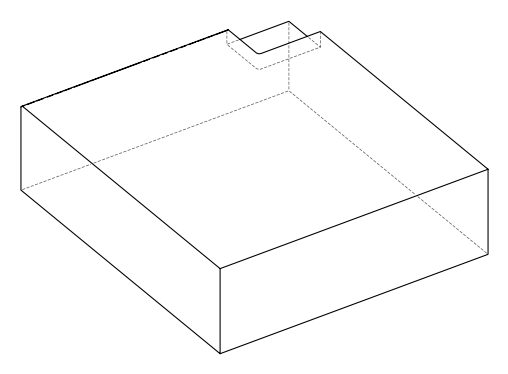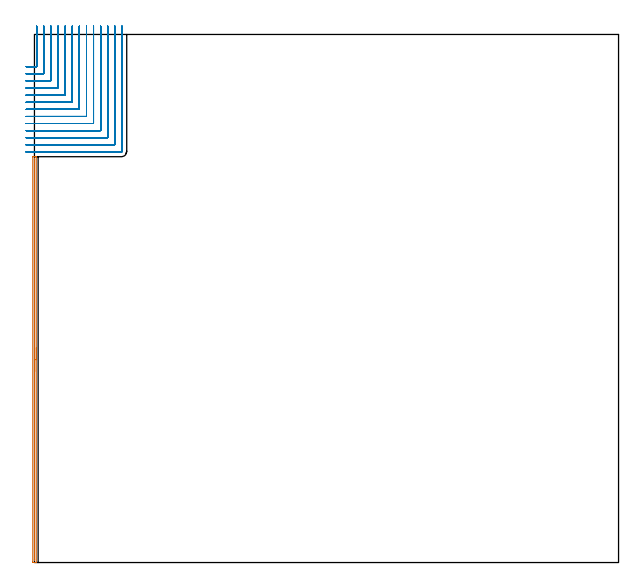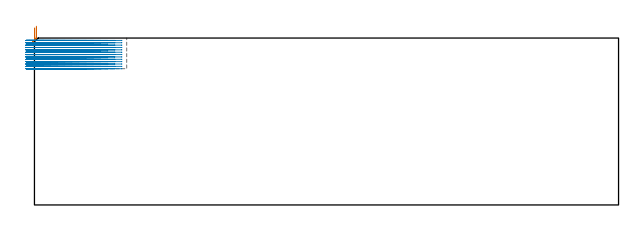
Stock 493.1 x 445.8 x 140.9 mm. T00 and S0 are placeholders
(PLAN: 2 operations, 1 tool changes, 48.7 min)
(1 AREA_MILL | FG_CHAMFER_SURFACE | UGT0205_001 | 5.62 min | 1659 mm3)
(2 MILL_CORNER_NOTCH_RECTANGULAR | CORNER_NOTCH_RECTANGULAR | NXT0201_009 | Follow Part, ap 2, ae 75% | 43.11 min | 208109 mm3)
(TOOL UGT0205_001 | Chamfer Mill 20 x 3 x 45 deg. | D20 FL50 Z2)
(TOOL NXT0201_009 | ENDMILL 8mm [2P460-0800-NA 1630] | D8 FL26 Z6)
(OP 1 AREA_MILL)
G17 G21 G94 G90
T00 M6
G54
G17 G0 G90 X1.6 Y181.3 S1061 M3
G43 Z150.9 H0
G94 G1 Y181.262 Z150.028 F250.
Y181.148 Z149.163
Y180.959 Z148.312
Y180.697 Z147.48
Y180.363 Z146.674
Y179.96 Z145.9
Y179.492 Z145.164
Y178.96 Z144.472
Y178.371 Z143.829
Y177.728 Z143.239
Y177.036 Z142.708
Y176.3 Z142.24
Y175.526 Z141.837
Y174.72 Z141.503
Y173.888 Z141.241
Y173.037 Z141.052
Y172.172 Z140.938
Y171.3 Z140.9
Y0.175
X1.597 Y0.01 Z140.888
X1.504 Y0.002 Z140.796
X1.405 Y0. Z140.704
X1.162 Z140.461
X0.484 Z139.778
X-0.723 Z138.574
X-1.115 Z138.18
X-1.251 Y0.002 Z138.044
X-1.493 Y0.01 Z137.801
X-1.498 Y0.366 Z137.8
X-1.5 Y0.622
Y0.879
Y341.978
X-1.498 Y342.234
X-1.493 Y342.59 Z137.801
X-1.251 Y342.6 Z138.044
X-0.723 Z138.574
X-0.384 Z138.912
X0.144 Z139.44
X0.484 Z139.778
X1.162 Z140.461
X1.405 Z140.704
X1.504 Y342.598 Z140.796
X1.597 Y342.59 Z140.888
X1.6 Y342.425 Z140.9
Y171.3
X0.186 Z139.486
Y2.716
X0.184 Y2.409 Z139.484
X0.182 Y2.204 Z139.482
X0.179 Y2.022 Z139.479
X0.006 Y2.007 Z139.306
X-0.068 Y2.01 Z139.232
X-0.079 Y2.014 Z139.221
X-0.081 Y2.039 Z139.219
X-0.084 Y2.1 Z139.216
X-0.086 Y2.409 Z139.214
Y2.689
X-0.085 Y340.191 Z139.215
X-0.083 Y340.471 Z139.217
X-0.081 Y340.558 Z139.219
X-0.079 Y340.59 Z139.221
X-0.059 Y340.592 Z139.241
X0.09 Y340.597 Z139.39
X0.168 Y340.59 Z139.468
X0.179 Y340.586 Z139.479
X0.181 Y340.561 Z139.481
X0.184 Y340.5 Z139.484
X0.185 Y340.191 Z139.485
X0.186 Y339.884 Z139.486
Y171.3
Y170.428 Z139.524
Y169.564 Z139.638
Y168.712 Z139.826
Y167.88 Z140.089
Y167.074 Z140.423
Y166.3 Z140.825
Y165.564 Z141.294
Y164.872 Z141.825
Y164.229 Z142.415
Y163.64 Z143.058
Y163.109 Z143.75
Y162.64 Z144.486
Y162.237 Z145.26
Y161.903 Z146.066
Y161.641 Z146.898
Y161.452 Z147.749
Y161.338 Z148.614
Y161.3 Z149.486
G0 Z150.9
M5
M2
(OP 2 MILL_CORNER_NOTCH_RECTANGULAR)
G17 G21 G94 G90
T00 M6
G54
G17 G0 G90 X-7. Y418.6 S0 M3
G43 Z150.9 H1
Z138.908
G94 G1 X-4. F250.
X1.505 F500.
G3 X1.9 Y418.995 R0.4
G1 Y449.8
Y452.8 F250.
G0 Z150.9
X-7. Y412.6
Z138.908
G1 X-4.
X7.505 F500.
G3 X7.9 Y412.995 R0.4
G1 Y449.8
Y452.8 F250.
G0 Z150.9
X-7. Y406.6
Z138.908
G1 X-4.
X13.505 F500.
G3 X13.9 Y406.995 R0.4
G1 Y449.8
Y452.8 F250.
G0 Z150.9
X-7. Y400.6
Z138.908
G1 X-4.
X19.505 F500.
G3 X19.9 Y400.995 R0.4
G1 Y449.8
Y452.8 F250.
G0 Z150.9
X-7. Y394.6
Z138.908
G1 X-4.
X25.504 F500.
G3 X25.9 Y394.996 R0.4
G1 Y449.8
Y452.8 F250.
G0 Z150.9
X-7. Y388.6
Z138.908
G1 X-4.
X31.504 F500.
G3 X31.9 Y388.996 R0.4
G1 Y449.8
Y452.8 F250.
G0 Z150.9
X-7. Y382.6
Z138.908
G1 X-4.
X37.504 F500.
G3 X37.9 Y382.996 R0.4
G1 Y449.8
Y452.8 F250.
G0 Z150.9
X-7. Y376.6
Z138.908
G1 X-4.
X43.504 F500.
G3 X43.9 Y376.996 R0.4
G1 Y449.8
Y452.8 F250.
G0 Z150.9
X-7. Y370.6
Z138.908
G1 X-4.
X49.504 F500.
G3 X49.9 Y370.996 R0.4
G1 Y449.8
Y452.8 F250.
G0 Z150.9
X-7. Y364.6
Z138.908
G1 X-4.
X55.504 F500.
G3 X55.9 Y364.996 R0.4
G1 Y449.8
Y452.8 F250.
G0 Z150.9
X-7. Y358.6
Z138.908
G1 X-4.
X61.503 F500.
G3 X61.9 Y358.997 R0.4
G1 Y449.8
Y452.8 F250.
G0 Z150.9
X-7. Y352.6
Z138.908
G1 X-4.
X67.503 F500.
G3 X67.9 Y352.997 R0.4
G1 Y449.8
Y452.8 F250.
G0 Z150.9
X-7. Y346.6
Z138.908
G1 X-4.
X73.503 F500.
G3 X73.9 Y346.997 R0.4
G1 Y449.8
Y452.8 F250.
G0 Z150.9
X-7. Y418.6
Z136.915
G1 X-4.
X1.505 F500.
G3 X1.9 Y418.995 R0.4
G1 Y449.8
Y452.8 F250.
G0 Z150.9
X-7. Y412.6
Z136.915
G1 X-4.
X7.505 F500.
G3 X7.9 Y412.995 R0.4
G1 Y449.8
Y452.8 F250.
G0 Z150.9
X-7. Y406.6
Z136.915
G1 X-4.
X13.505 F500.
G3 X13.9 Y406.995 R0.4
G1 Y449.8
Y452.8 F250.
G0 Z150.9
X-7. Y400.6
Z136.915
G1 X-4.
X19.505 F500.
G3 X19.9 Y400.995 R0.4
G1 Y449.8
Y452.8 F250.
G0 Z150.9
X-7. Y394.6
Z136.915
G1 X-4.
X25.504 F500.
G3 X25.9 Y394.995 R0.4
G1 Y449.8
Y452.8 F250.
G0 Z150.9
X-7. Y388.6
Z136.915
G1 X-4.
X31.504 F500.
G3 X31.9 Y388.996 R0.4
G1 Y449.8
Y452.8 F250.
G0 Z150.9
X-7. Y382.6
Z136.915
G1 X-4.
X37.504 F500.
G3 X37.9 Y382.996 R0.4
G1 Y449.8
Y452.8 F250.
G0 Z150.9
X-7. Y376.6
Z136.915
G1 X-4.
X43.504 F500.
G3 X43.9 Y376.996 R0.4
G1 Y449.8
Y452.8 F250.
G0 Z150.9
X-7. Y370.6
Z136.915
G1 X-4.
X49.504 F500.
G3 X49.9 Y370.996 R0.4
G1 Y449.8
Y452.8 F250.
G0 Z150.9
X-7. Y364.6
Z136.915
G1 X-4.
X55.504 F500.
G3 X55.9 Y364.996 R0.4
G1 Y449.8
Y452.8 F250.
G0 Z150.9
X-7. Y358.6
Z136.915
G1 X-4.
X61.503 F500.
G3 X61.9 Y358.997 R0.4
G1 Y449.8
Y452.8 F250.
G0 Z150.9
X-7. Y352.6
Z136.915
G1 X-4.
X67.503 F500.
G3 X67.9 Y352.997 R0.4
G1 Y449.8
Y452.8 F250.
G0 Z150.9
X-7. Y346.6
Z136.915
G1 X-4.
X73.503 F500.
G3 X73.9 Y346.997 R0.4
G1 Y449.8
Y452.8 F250.
G0 Z150.9
X-7. Y418.6
Z134.923
G1 X-4.
X1.505 F500.
G3 X1.9 Y418.995 R0.4
G1 Y449.8
Y452.8 F250.
G0 Z150.9
X-7. Y412.6
Z134.923
G1 X-4.
X7.505 F500.
G3 X7.9 Y412.995 R0.4
G1 Y449.8
Y452.8 F250.
G0 Z150.9
X-7. Y406.6
Z134.923
G1 X-4.
X13.505 F500.
G3 X13.9 Y406.995 R0.4
G1 Y449.8
Y452.8 F250.
G0 Z150.9
X-7. Y400.6
Z134.923
G1 X-4.
X19.505 F500.
G3 X19.9 Y400.995 R0.4
G1 Y449.8
Y452.8 F250.
G0 Z150.9
X-7. Y394.6
Z134.923
G1 X-4.
X25.504 F500.
G3 X25.9 Y394.995 R0.4
G1 Y449.8
Y452.8 F250.
G0 Z150.9
X-7. Y388.6
Z134.923
G1 X-4.
X31.504 F500.
G3 X31.9 Y388.996 R0.4
G1 Y449.8
Y452.8 F250.
G0 Z150.9
X-7. Y382.6
Z134.923
G1 X-4.
X37.504 F500.
G3 X37.9 Y382.996 R0.4
G1 Y449.8
Y452.8 F250.
G0 Z150.9
X-7. Y376.6
Z134.923
G1 X-4.
X43.504 F500.
G3 X43.9 Y376.996 R0.4
G1 Y449.8
Y452.8 F250.
G0 Z150.9
X-7. Y370.6
Z134.923
G1 X-4.
X49.504 F500.
G3 X49.9 Y370.996 R0.4
G1 Y449.8
Y452.8 F250.
G0 Z150.9
X-7. Y364.6
Z134.923
G1 X-4.
X55.504 F500.
G3 X55.9 Y364.996 R0.4
G1 Y449.8
Y452.8 F250.
G0 Z150.9
X-7. Y358.6
Z134.923
G1 X-4.
X61.503 F500.
G3 X61.9 Y358.997 R0.4
G1 Y449.8
Y452.8 F250.
G0 Z150.9
X-7. Y352.6
Z134.923
G1 X-4.
X67.503 F500.
G3 X67.9 Y352.997 R0.4
G1 Y449.8
Y452.8 F250.
G0 Z150.9
X-7. Y346.6
Z134.923
G1 X-4.
X73.503 F500.
G3 X73.9 Y346.997 R0.4
G1 Y449.8
Y452.8 F250.
G0 Z150.9
X-7. Y418.6
Z132.931
G1 X-4.
X1.505 F500.
G3 X1.9 Y418.995 R0.4
G1 Y449.8
Y452.8 F250.
G0 Z150.9
X-7. Y412.6
Z132.931
G1 X-4.
X7.505 F500.
G3 X7.9 Y412.995 R0.4
G1 Y449.8
Y452.8 F250.
G0 Z150.9
X-7. Y406.6
Z132.931
G1 X-4.
X13.505 F500.
G3 X13.9 Y406.995 R0.4
G1 Y449.8
Y452.8 F250.
G0 Z150.9
X-7. Y400.6
Z132.931
G1 X-4.
X19.505 F500.
G3 X19.9 Y400.995 R0.4
G1 Y449.8
Y452.8 F250.
G0 Z150.9
X-7. Y394.6
Z132.931
G1 X-4.
X25.504 F500.
G3 X25.9 Y394.995 R0.4
G1 Y449.8
Y452.8 F250.
G0 Z150.9
X-7. Y388.6
Z132.931
G1 X-4.
X31.504 F500.
G3 X31.9 Y388.996 R0.4
G1 Y449.8
Y452.8 F250.
G0 Z150.9
X-7. Y382.6
Z132.931
G1 X-4.
X37.504 F500.
G3 X37.9 Y382.996 R0.4
G1 Y449.8
Y452.8 F250.
G0 Z150.9
X-7. Y376.6
Z132.931
G1 X-4.
X43.504 F500.
G3 X43.9 Y376.996 R0.4
G1 Y449.8
Y452.8 F250.
G0 Z150.9
X-7. Y370.6
Z132.931
G1 X-4.
X49.504 F500.
G3 X49.9 Y370.996 R0.4
G1 Y449.8
Y452.8 F250.
G0 Z150.9
X-7. Y364.6
Z132.931
G1 X-4.
X55.504 F500.
G3 X55.9 Y364.996 R0.4
G1 Y449.8
Y452.8 F250.
G0 Z150.9
X-7. Y358.6
Z132.931
G1 X-4.
X61.503 F500.
G3 X61.9 Y358.997 R0.4
G1 Y449.8
Y452.8 F250.
G0 Z150.9
X-7. Y352.6
Z132.931
G1 X-4.
X67.503 F500.
G3 X67.9 Y352.997 R0.4
G1 Y449.8
Y452.8 F250.
G0 Z150.9
X-7. Y346.6
Z132.931
G1 X-4.
X73.503 F500.
G3 X73.9 Y346.997 R0.4
G1 Y449.8
Y452.8 F250.
G0 Z150.9
X-7. Y418.6
Z130.938
G1 X-4.
X1.505 F500.
G3 X1.9 Y418.995 R0.4
G1 Y449.8
Y452.8 F250.
G0 Z150.9
X-7. Y412.6
Z130.938
G1 X-4.
X7.505 F500.
G3 X7.9 Y412.995 R0.4
G1 Y449.8
Y452.8 F250.
G0 Z150.9
X-7. Y406.6
Z130.938
G1 X-4.
X13.505 F500.
G3 X13.9 Y406.995 R0.4
G1 Y449.8
Y452.8 F250.
G0 Z150.9
X-7. Y400.6
Z130.938
G1 X-4.
X19.505 F500.
G3 X19.9 Y400.995 R0.4
G1 Y449.8
Y452.8 F250.
G0 Z150.9
X-7. Y394.6
Z130.938
G1 X-4.
X25.504 F500.
G3 X25.9 Y394.995 R0.4
G1 Y449.8
Y452.8 F250.
G0 Z150.9
X-7. Y388.6
Z130.938
G1 X-4.
X31.504 F500.
G3 X31.9 Y388.996 R0.4
G1 Y449.8
Y452.8 F250.
G0 Z150.9
X-7. Y382.6
Z130.938
G1 X-4.
X37.504 F500.
G3 X37.9 Y382.996 R0.4
G1 Y449.8
Y452.8 F250.
G0 Z150.9
X-7. Y376.6
Z130.938
G1 X-4.
X43.504 F500.
G3 X43.9 Y376.996 R0.4
G1 Y449.8
Y452.8 F250.
G0 Z150.9
X-7. Y370.6
Z130.938
G1 X-4.
X49.504 F500.
G3 X49.9 Y370.996 R0.4
G1 Y449.8
Y452.8 F250.
G0 Z150.9
X-7. Y364.6
Z130.938
G1 X-4.
X55.504 F500.
G3 X55.9 Y364.996 R0.4
G1 Y449.8
Y452.8 F250.
G0 Z150.9
X-7. Y358.6
Z130.938
G1 X-4.
X61.503 F500.
G3 X61.9 Y358.997 R0.4
G1 Y449.8
Y452.8 F250.
G0 Z150.9
X-7. Y352.6
Z130.938
G1 X-4.
X67.503 F500.
G3 X67.9 Y352.997 R0.4
G1 Y449.8
Y452.8 F250.
G0 Z150.9
X-7. Y346.6
Z130.938
G1 X-4.
X73.503 F500.
G3 X73.9 Y346.997 R0.4
G1 Y449.8
Y452.8 F250.
G0 Z150.9
X-7. Y418.6
Z128.946
G1 X-4.
X1.505 F500.
G3 X1.9 Y418.995 R0.4
G1 Y449.8
Y452.8 F250.
G0 Z150.9
X-7. Y412.6
Z128.946
G1 X-4.
X7.505 F500.
G3 X7.9 Y412.995 R0.4
G1 Y449.8
Y452.8 F250.
G0 Z150.9
X-7. Y406.6
Z128.946
G1 X-4.
X13.505 F500.
G3 X13.9 Y406.995 R0.4
G1 Y449.8
Y452.8 F250.
G0 Z150.9
X-7. Y400.6
Z128.946
G1 X-4.
X19.505 F500.
G3 X19.9 Y400.995 R0.4
G1 Y449.8
Y452.8 F250.
G0 Z150.9
X-7. Y394.6
Z128.946
G1 X-4.
X25.504 F500.
G3 X25.9 Y394.995 R0.4
G1 Y449.8
Y452.8 F250.
G0 Z150.9
X-7. Y388.6
Z128.946
G1 X-4.
X31.504 F500.
G3 X31.9 Y388.996 R0.4
G1 Y449.8
Y452.8 F250.
G0 Z150.9
X-7. Y382.6
Z128.946
G1 X-4.
X37.504 F500.
G3 X37.9 Y382.996 R0.4
G1 Y449.8
Y452.8 F250.
G0 Z150.9
X-7. Y376.6
Z128.946
G1 X-4.
X43.504 F500.
G3 X43.9 Y376.996 R0.4
G1 Y449.8
Y452.8 F250.
G0 Z150.9
X-7. Y370.6
Z128.946
G1 X-4.
X49.504 F500.
G3 X49.9 Y370.996 R0.4
G1 Y449.8
Y452.8 F250.
G0 Z150.9
X-7. Y364.6
Z128.946
G1 X-4.
X55.504 F500.
G3 X55.9 Y364.996 R0.4
G1 Y449.8
Y452.8 F250.
G0 Z150.9
X-7. Y358.6
Z128.946
G1 X-4.
X61.503 F500.
G3 X61.9 Y358.997 R0.4
G1 Y449.8
Y452.8 F250.
G0 Z150.9
X-7. Y352.6
Z128.946
G1 X-4.
X67.503 F500.
G3 X67.9 Y352.997 R0.4
G1 Y449.8
Y452.8 F250.
G0 Z150.9
X-7. Y346.6
Z128.946
G1 X-4.
X73.503 F500.
G3 X73.9 Y346.997 R0.4
G1 Y449.8
Y452.8 F250.
G0 Z150.9
X-7. Y418.6
Z126.954
G1 X-4.
X1.505 F500.
G3 X1.9 Y418.995 R0.4
G1 Y449.8
Y452.8 F250.
G0 Z150.9
X-7. Y412.6
Z126.954
G1 X-4.
X7.505 F500.
G3 X7.9 Y412.995 R0.4
G1 Y449.8
Y452.8 F250.
G0 Z150.9
X-7. Y406.6
Z126.954
G1 X-4.
X13.505 F500.
G3 X13.9 Y406.995 R0.4
G1 Y449.8
Y452.8 F250.
G0 Z150.9
X-7. Y400.6
Z126.954
G1 X-4.
X19.505 F500.
G3 X19.9 Y400.995 R0.4
G1 Y449.8
Y452.8 F250.
G0 Z150.9
X-7. Y394.6
Z126.954
G1 X-4.
X25.504 F500.
G3 X25.9 Y394.995 R0.4
G1 Y449.8
Y452.8 F250.
G0 Z150.9
X-7. Y388.6
Z126.954
G1 X-4.
X31.504 F500.
G3 X31.9 Y388.996 R0.4
G1 Y449.8
Y452.8 F250.
G0 Z150.9
X-7. Y382.6
Z126.954
G1 X-4.
X37.504 F500.
G3 X37.9 Y382.996 R0.4
G1 Y449.8
Y452.8 F250.
G0 Z150.9
X-7. Y376.6
Z126.954
G1 X-4.
X43.504 F500.
G3 X43.9 Y376.996 R0.4
G1 Y449.8
Y452.8 F250.
G0 Z150.9
X-7. Y370.6
Z126.954
G1 X-4.
X49.504 F500.
G3 X49.9 Y370.996 R0.4
G1 Y449.8
Y452.8 F250.
G0 Z150.9
X-7. Y364.6
Z126.954
G1 X-4.
X55.504 F500.
G3 X55.9 Y364.996 R0.4
G1 Y449.8
Y452.8 F250.
G0 Z150.9
X-7. Y358.6
Z126.954
G1 X-4.
X61.503 F500.
G3 X61.9 Y358.997 R0.4
G1 Y449.8
Y452.8 F250.
G0 Z150.9
X-7. Y352.6
Z126.954
G1 X-4.
X67.503 F500.
G3 X67.9 Y352.997 R0.4
G1 Y449.8
Y452.8 F250.
G0 Z150.9
X-7. Y346.6
Z126.954
G1 X-4.
X73.503 F500.
G3 X73.9 Y346.997 R0.4
G1 Y449.8
Y452.8 F250.
G0 Z150.9
X-7. Y418.6
Z124.961
G1 X-4.
X1.505 F500.
G3 X1.9 Y418.995 R0.4
G1 Y449.8
Y452.8 F250.
G0 Z150.9
X-7. Y412.6
Z124.961
G1 X-4.
X7.505 F500.
G3 X7.9 Y412.995 R0.4
G1 Y449.8
Y452.8 F250.
G0 Z150.9
X-7. Y406.6
Z124.961
G1 X-4.
X13.505 F500.
G3 X13.9 Y406.995 R0.4
G1 Y449.8
Y452.8 F250.
G0 Z150.9
X-7. Y400.6
Z124.961
G1 X-4.
X19.505 F500.
G3 X19.9 Y400.995 R0.4
G1 Y449.8
Y452.8 F250.
G0 Z150.9
X-7. Y394.6
Z124.961
G1 X-4.
X25.504 F500.
G3 X25.9 Y394.995 R0.4
G1 Y449.8
Y452.8 F250.
G0 Z150.9
X-7. Y388.6
Z124.961
G1 X-4.
X31.504 F500.
G3 X31.9 Y388.996 R0.4
G1 Y449.8
Y452.8 F250.
G0 Z150.9
X-7. Y382.6
Z124.961
G1 X-4.
X37.504 F500.
G3 X37.9 Y382.996 R0.4
G1 Y449.8
Y452.8 F250.
G0 Z150.9
X-7. Y376.6
Z124.961
G1 X-4.
X43.504 F500.
G3 X43.9 Y376.996 R0.4
G1 Y449.8
Y452.8 F250.
G0 Z150.9
X-7. Y370.6
Z124.961
G1 X-4.
X49.504 F500.
G3 X49.9 Y370.996 R0.4
G1 Y449.8
Y452.8 F250.
G0 Z150.9
X-7. Y364.6
Z124.961
G1 X-4.
X55.504 F500.
G3 X55.9 Y364.996 R0.4
G1 Y449.8
Y452.8 F250.
G0 Z150.9
X-7. Y358.6
Z124.961
G1 X-4.
X61.503 F500.
G3 X61.9 Y358.997 R0.4
G1 Y449.8
Y452.8 F250.
G0 Z150.9
X-7. Y352.6
Z124.961
G1 X-4.
X67.503 F500.
G3 X67.9 Y352.997 R0.4
G1 Y449.8
Y452.8 F250.
G0 Z150.9
X-7. Y346.6
Z124.961
G1 X-4.
X73.503 F500.
G3 X73.9 Y346.997 R0.4
G1 Y449.8
Y452.8 F250.
G0 Z150.9
X-7. Y418.6
Z122.969
G1 X-4.
X1.505 F500.
G3 X1.9 Y418.995 R0.4
G1 Y449.8
Y452.8 F250.
G0 Z150.9
X-7. Y412.6
Z122.969
G1 X-4.
X7.505 F500.
G3 X7.9 Y412.995 R0.4
G1 Y449.8
Y452.8 F250.
G0 Z150.9
X-7. Y406.6
Z122.969
G1 X-4.
X13.505 F500.
G3 X13.9 Y406.995 R0.4
G1 Y449.8
Y452.8 F250.
G0 Z150.9
X-7. Y400.6
Z122.969
G1 X-4.
X19.505 F500.
G3 X19.9 Y400.995 R0.4
G1 Y449.8
Y452.8 F250.
G0 Z150.9
X-7. Y394.6
Z122.969
G1 X-4.
X25.504 F500.
G3 X25.9 Y394.995 R0.4
G1 Y449.8
Y452.8 F250.
G0 Z150.9
X-7. Y388.6
Z122.969
G1 X-4.
X31.504 F500.
G3 X31.9 Y388.996 R0.4
G1 Y449.8
Y452.8 F250.
G0 Z150.9
X-7. Y382.6
Z122.969
G1 X-4.
X37.504 F500.
G3 X37.9 Y382.996 R0.4
G1 Y449.8
Y452.8 F250.
G0 Z150.9
X-7. Y376.6
Z122.969
G1 X-4.
X43.504 F500.
G3 X43.9 Y376.996 R0.4
G1 Y449.8
Y452.8 F250.
G0 Z150.9
X-7. Y370.6
Z122.969
G1 X-4.
X49.504 F500.
G3 X49.9 Y370.996 R0.4
G1 Y449.8
Y452.8 F250.
G0 Z150.9
X-7. Y364.6
Z122.969
G1 X-4.
X55.504 F500.
G3 X55.9 Y364.996 R0.4
G1 Y449.8
Y452.8 F250.
G0 Z150.9
X-7. Y358.6
Z122.969
G1 X-4.
X61.503 F500.
G3 X61.9 Y358.997 R0.4
G1 Y449.8
Y452.8 F250.
G0 Z150.9
X-7. Y352.6
Z122.969
G1 X-4.
X67.503 F500.
G3 X67.9 Y352.997 R0.4
G1 Y449.8
Y452.8 F250.
G0 Z150.9
X-7. Y346.6
Z122.969
G1 X-4.
X73.503 F500.
G3 X73.9 Y346.997 R0.4
G1 Y449.8
Y452.8 F250.
G0 Z150.9
X-7. Y418.6
Z120.977
G1 X-4.
X1.505 F500.
G3 X1.9 Y418.995 R0.4
G1 Y449.8
Y452.8 F250.
G0 Z150.9
X-7. Y412.6
Z120.977
G1 X-4.
X7.505 F500.
G3 X7.9 Y412.995 R0.4
G1 Y449.8
Y452.8 F250.
G0 Z150.9
X-7. Y406.6
Z120.977
G1 X-4.
X13.505 F500.
G3 X13.9 Y406.995 R0.4
G1 Y449.8
Y452.8 F250.
G0 Z150.9
X-7. Y400.6
Z120.977
G1 X-4.
X19.505 F500.
G3 X19.9 Y400.995 R0.4
G1 Y449.8
Y452.8 F250.
G0 Z150.9
X-7. Y394.6
Z120.977
G1 X-4.
X25.504 F500.
G3 X25.9 Y394.995 R0.4
G1 Y449.8
Y452.8 F250.
G0 Z150.9
X-7. Y388.6
Z120.977
G1 X-4.
X31.504 F500.
G3 X31.9 Y388.996 R0.4
G1 Y449.8
Y452.8 F250.
G0 Z150.9
X-7. Y382.6
Z120.977
G1 X-4.
X37.504 F500.
G3 X37.9 Y382.996 R0.4
G1 Y449.8
Y452.8 F250.
G0 Z150.9
X-7. Y376.6
Z120.977
G1 X-4.
X43.504 F500.
G3 X43.9 Y376.996 R0.4
G1 Y449.8
Y452.8 F250.
G0 Z150.9
X-7. Y370.6
Z120.977
G1 X-4.
X49.504 F500.
G3 X49.9 Y370.996 R0.4
G1 Y449.8
Y452.8 F250.
G0 Z150.9
X-7. Y364.6
Z120.977
G1 X-4.
X55.504 F500.
G3 X55.9 Y364.996 R0.4
G1 Y449.8
Y452.8 F250.
G0 Z150.9
X-7. Y358.6
Z120.977
G1 X-4.
X61.503 F500.
G3 X61.9 Y358.997 R0.4
G1 Y449.8
Y452.8 F250.
G0 Z150.9
X-7. Y352.6
Z120.977
G1 X-4.
X67.503 F500.
G3 X67.9 Y352.997 R0.4
G1 Y449.8
Y452.8 F250.
G0 Z150.9
X-7. Y346.6
Z120.977
G1 X-4.
X73.503 F500.
G3 X73.9 Y346.997 R0.4
G1 Y449.8
Y452.8 F250.
G0 Z150.9
X-7. Y418.6
Z118.985
G1 X-4.
X1.505 F500.
G3 X1.9 Y418.995 R0.4
G1 Y449.8
Y452.8 F250.
G0 Z150.9
X-7. Y412.6
Z118.985
G1 X-4.
X7.505 F500.
G3 X7.9 Y412.995 R0.4
G1 Y449.8
Y452.8 F250.
G0 Z150.9
X-7. Y406.6
Z118.985
G1 X-4.
X13.505 F500.
G3 X13.9 Y406.995 R0.4
G1 Y449.8
Y452.8 F250.
G0 Z150.9
X-7. Y400.6
Z118.985
G1 X-4.
X19.505 F500.
G3 X19.9 Y400.995 R0.4
G1 Y449.8
Y452.8 F250.
G0 Z150.9
X-7. Y394.6
Z118.985
G1 X-4.
X25.504 F500.
G3 X25.9 Y394.995 R0.4
G1 Y449.8
Y452.8 F250.
G0 Z150.9
X-7. Y388.6
Z118.985
G1 X-4.
X31.504 F500.
G3 X31.9 Y388.996 R0.4
G1 Y449.8
Y452.8 F250.
G0 Z150.9
X-7. Y382.6
Z118.985
G1 X-4.
X37.504 F500.
G3 X37.9 Y382.996 R0.4
G1 Y449.8
Y452.8 F250.
G0 Z150.9
X-7. Y376.6
Z118.985
G1 X-4.
X43.504 F500.
G3 X43.9 Y376.996 R0.4
G1 Y449.8
Y452.8 F250.
G0 Z150.9
X-7. Y370.6
Z118.985
G1 X-4.
X49.504 F500.
G3 X49.9 Y370.996 R0.4
G1 Y449.8
Y452.8 F250.
G0 Z150.9
X-7. Y364.6
Z118.985
G1 X-4.
X55.504 F500.
G3 X55.9 Y364.996 R0.4
G1 Y449.8
Y452.8 F250.
G0 Z150.9
X-7. Y358.6
Z118.985
G1 X-4.
X61.503 F500.
G3 X61.9 Y358.997 R0.4
G1 Y449.8
Y452.8 F250.
G0 Z150.9
X-7. Y352.6
Z118.985
G1 X-4.
X67.503 F500.
G3 X67.9 Y352.997 R0.4
G1 Y449.8
Y452.8 F250.
G0 Z150.9
X-7. Y346.6
Z118.985
G1 X-4.
X73.503 F500.
G3 X73.9 Y346.997 R0.4
G1 Y449.8
Y452.8 F250.
G0 Z150.9
X-7. Y418.6
Z116.992
G1 X-4.
X1.505 F500.
G3 X1.9 Y418.995 R0.4
G1 Y449.8
Y452.8 F250.
G0 Z150.9
X-7. Y412.6
Z116.992
G1 X-4.
X7.505 F500.
G3 X7.9 Y412.995 R0.4
G1 Y449.8
Y452.8 F250.
G0 Z150.9
X-7. Y406.6
Z116.992
G1 X-4.
X13.505 F500.
G3 X13.9 Y406.995 R0.4
G1 Y449.8
Y452.8 F250.
G0 Z150.9
X-7. Y400.6
Z116.992
G1 X-4.
X19.505 F500.
G3 X19.9 Y400.995 R0.4
G1 Y449.8
Y452.8 F250.
G0 Z150.9
X-7. Y394.6
Z116.992
G1 X-4.
X25.504 F500.
G3 X25.9 Y394.995 R0.4
G1 Y449.8
Y452.8 F250.
G0 Z150.9
X-7. Y388.6
Z116.992
G1 X-4.
X31.504 F500.
G3 X31.9 Y388.996 R0.4
G1 Y449.8
Y452.8 F250.
G0 Z150.9
X-7. Y382.6
Z116.992
G1 X-4.
X37.504 F500.
G3 X37.9 Y382.996 R0.4
G1 Y449.8
Y452.8 F250.
G0 Z150.9
X-7. Y376.6
Z116.992
G1 X-4.
X43.504 F500.
G3 X43.9 Y376.996 R0.4
G1 Y449.8
Y452.8 F250.
G0 Z150.9
X-7. Y370.6
Z116.992
G1 X-4.
X49.504 F500.
G3 X49.9 Y370.996 R0.4
G1 Y449.8
Y452.8 F250.
G0 Z150.9
X-7. Y364.6
Z116.992
G1 X-4.
X55.504 F500.
G3 X55.9 Y364.996 R0.4
G1 Y449.8
Y452.8 F250.
G0 Z150.9
X-7. Y358.6
Z116.992
G1 X-4.
X61.503 F500.
G3 X61.9 Y358.997 R0.4
G1 Y449.8
Y452.8 F250.
G0 Z150.9
X-7. Y352.6
Z116.992
G1 X-4.
X67.503 F500.
G3 X67.9 Y352.997 R0.4
G1 Y449.8
Y452.8 F250.
G0 Z150.9
X-7. Y346.6
Z116.992
G1 X-4.
X73.503 F500.
G3 X73.9 Y346.997 R0.4
G1 Y449.8
Y452.8 F250.
G0 Z150.9
X-7. Y418.6
Z115.
G1 X-4.
X1.505 F500.
G3 X1.9 Y418.995 R0.4
G1 Y449.8
Y452.8 F250.
G0 Z150.9
X-7. Y412.6
Z115.
G1 X-4.
X7.505 F500.
G3 X7.9 Y412.995 R0.4
G1 Y449.8
Y452.8 F250.
G0 Z150.9
X-7. Y406.6
Z115.
G1 X-4.
X13.505 F500.
G3 X13.9 Y406.995 R0.4
G1 Y449.8
Y452.8 F250.
G0 Z150.9
X-7. Y400.6
Z115.
G1 X-4.
X19.505 F500.
G3 X19.9 Y400.995 R0.4
G1 Y449.8
Y452.8 F250.
G0 Z150.9
X-7. Y394.6
Z115.
G1 X-4.
X25.504 F500.
G3 X25.9 Y394.995 R0.4
G1 Y449.8
Y452.8 F250.
G0 Z150.9
X-7. Y388.6
Z115.
G1 X-4.
X31.504 F500.
G3 X31.9 Y388.996 R0.4
G1 Y449.8
Y452.8 F250.
G0 Z150.9
X-7. Y382.6
Z115.
G1 X-4.
X37.504 F500.
G3 X37.9 Y382.996 R0.4
G1 Y449.8
Y452.8 F250.
G0 Z150.9
X-7. Y376.6
Z115.
G1 X-4.
X43.504 F500.
G3 X43.9 Y376.996 R0.4
G1 Y449.8
Y452.8 F250.
G0 Z150.9
X-7. Y370.6
Z115.
G1 X-4.
X49.504 F500.
G3 X49.9 Y370.996 R0.4
G1 Y449.8
Y452.8 F250.
G0 Z150.9
X-7. Y364.6
Z115.
G1 X-4.
X55.504 F500.
G3 X55.9 Y364.996 R0.4
G1 Y449.8
Y452.8 F250.
G0 Z150.9
X-7. Y358.6
Z115.
G1 X-4.
X61.503 F500.
G3 X61.9 Y358.997 R0.4
G1 Y449.8
Y452.8 F250.
G0 Z150.9
X-7. Y352.6
Z115.
G1 X-4.
X67.503 F500.
G3 X67.9 Y352.997 R0.4
G1 Y449.8
Y452.8 F250.
G0 Z150.9
X-7. Y346.6
Z115.
G1 X-4.
X73.503 F500.
G3 X73.9 Y346.997 R0.4
G1 Y449.8
Y452.8 F250.
G0 Z150.9
M5
M2
